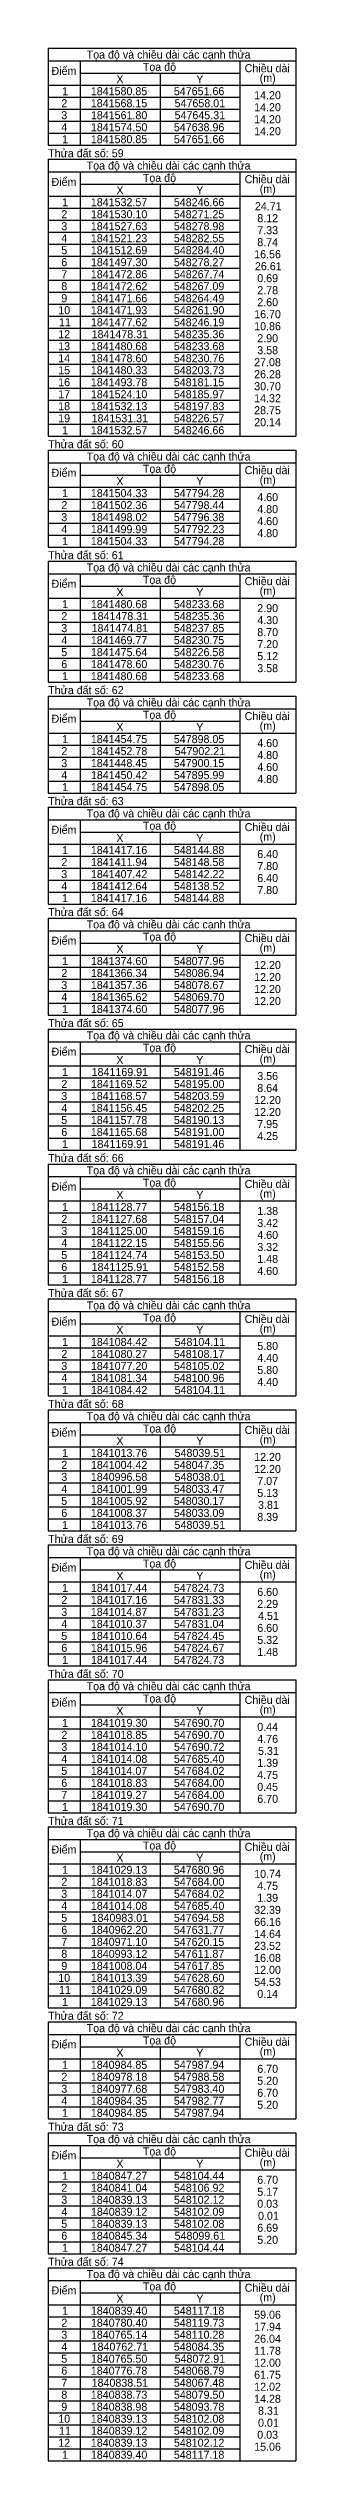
# Model space of a CAD drawing. Extents: x 542197 to 550482, y 1822129 to 1845893.
# Drawn here: x 550405 to 550482, y 1822129 to 1822883 of the extents above; entities that cross this region are included whole.
import ezdxf

# ---------------------------------------------------------------- set-up
doc = ezdxf.new("R2010")
doc.units = 0
doc.layers.add('Level 63', color=7, linetype='Continuous')

msp = doc.modelspace()

# ---------------------------------------------------------------- linework, layer by layer
at = {"layer": 'Level 63'}
for p, q in [((550404.92, 1822882.83), (550482.42, 1822882.83)), ((550404.92, 1822882.83), (550404.92, 1822852.53)), ((550404.92, 1822878.88), (550482.42, 1822878.88)), ((550414.92, 1822878.88), (550414.92, 1822852.53)), ((550464.92, 1822878.88), (550464.92, 1822852.53)), ((550482.42, 1822882.83), (550482.42, 1822852.53)), ((550404.92, 1822871.28), (550482.42, 1822871.28)), ((550414.92, 1822875.03), (550464.92, 1822875.03)), ((550439.92, 1822875.03), (550439.92, 1822852.53)), ((550404.92, 1822867.53), (550464.92, 1822867.53)), ((550404.92, 1822863.78), (550464.92, 1822863.78)), ((550404.92, 1822860.03), (550464.92, 1822860.03)), ((550404.92, 1822856.28), (550464.92, 1822856.28)), ((550404.92, 1822852.53), (550482.42, 1822852.53)), ((550404.92, 1822848.16), (550482.42, 1822848.16)), ((550404.92, 1822848.16), (550404.92, 1822761.61)), ((550482.42, 1822848.16), (550482.42, 1822761.61)), ((550404.92, 1822844.21), (550482.42, 1822844.21)), ((550414.92, 1822844.21), (550414.92, 1822761.61)), ((550414.92, 1822840.36), (550464.92, 1822840.36)), ((550439.92, 1822840.36), (550439.92, 1822761.61)), ((550464.92, 1822844.21), (550464.92, 1822761.61)), ((550404.92, 1822836.61), (550482.42, 1822836.61)), ((550404.92, 1822832.86), (550464.92, 1822832.86)), ((550404.92, 1822829.11), (550464.92, 1822829.11)), ((550404.92, 1822825.36), (550464.92, 1822825.36)), ((550404.92, 1822821.61), (550464.92, 1822821.61)), ((550404.92, 1822817.86), (550464.92, 1822817.86)), ((550404.92, 1822814.11), (550464.92, 1822814.11)), ((550404.92, 1822810.36), (550464.92, 1822810.36)), ((550404.92, 1822806.61), (550464.92, 1822806.61)), ((550404.92, 1822802.86), (550464.92, 1822802.86)), ((550404.92, 1822799.11), (550464.92, 1822799.11)), ((550404.92, 1822795.36), (550464.92, 1822795.36)), ((550404.92, 1822791.61), (550464.92, 1822791.61)), ((550404.92, 1822787.86), (550464.92, 1822787.86)), ((550404.92, 1822784.11), (550464.92, 1822784.11)), ((550404.92, 1822780.36), (550464.92, 1822780.36)), ((550404.92, 1822776.61), (550464.92, 1822776.61)), ((550404.92, 1822772.86), (550464.92, 1822772.86)), ((550404.92, 1822769.11), (550464.92, 1822769.11)), ((550404.92, 1822765.36), (550464.92, 1822765.36)), ((550404.92, 1822761.61), (550482.42, 1822761.61)), ((550404.92, 1822757.23), (550482.42, 1822757.23)), ((550404.92, 1822757.23), (550404.92, 1822726.93)), ((550482.42, 1822757.23), (550482.42, 1822726.93)), ((550404.92, 1822753.28), (550482.42, 1822753.28)), ((550414.92, 1822753.28), (550414.92, 1822726.93)), ((550414.92, 1822749.43), (550464.92, 1822749.43)), ((550439.92, 1822749.43), (550439.92, 1822726.93)), ((550464.92, 1822753.28), (550464.92, 1822726.93)), ((550404.92, 1822745.68), (550482.42, 1822745.68)), ((550404.92, 1822741.93), (550464.92, 1822741.93)), ((550404.92, 1822738.18), (550464.92, 1822738.18)), ((550404.92, 1822734.43), (550464.92, 1822734.43)), ((550404.92, 1822730.68), (550464.92, 1822730.68)), ((550404.92, 1822726.93), (550482.42, 1822726.93)), ((550404.92, 1822722.56), (550482.42, 1822722.56)), ((550404.92, 1822722.56), (550404.92, 1822684.76)), ((550482.42, 1822722.56), (550482.42, 1822684.76)), ((550404.92, 1822718.61), (550482.42, 1822718.61)), ((550414.92, 1822718.61), (550414.92, 1822684.76)), ((550414.92, 1822714.76), (550464.92, 1822714.76)), ((550439.92, 1822714.76), (550439.92, 1822684.76)), ((550464.92, 1822718.61), (550464.92, 1822684.76)), ((550404.92, 1822711.01), (550482.42, 1822711.01)), ((550404.92, 1822707.26), (550464.92, 1822707.26)), ((550404.92, 1822703.51), (550464.92, 1822703.51)), ((550404.92, 1822699.76), (550464.92, 1822699.76)), ((550404.92, 1822696.01), (550464.92, 1822696.01)), ((550404.92, 1822692.26), (550464.92, 1822692.26)), ((550404.92, 1822688.51), (550464.92, 1822688.51)), ((550404.92, 1822684.76), (550482.42, 1822684.76)), ((550404.92, 1822680.38), (550482.42, 1822680.38)), ((550404.92, 1822680.38), (550404.92, 1822650.08)), ((550404.92, 1822676.43), (550482.42, 1822676.43)), ((550414.92, 1822676.43), (550414.92, 1822650.08)), ((550464.92, 1822676.43), (550464.92, 1822650.08)), ((550482.42, 1822680.38), (550482.42, 1822650.08)), ((550404.92, 1822668.83), (550482.42, 1822668.83)), ((550414.92, 1822672.58), (550464.92, 1822672.58)), ((550439.92, 1822672.58), (550439.92, 1822650.08)), ((550404.92, 1822665.08), (550464.92, 1822665.08)), ((550404.92, 1822661.33), (550464.92, 1822661.33)), ((550404.92, 1822657.58), (550464.92, 1822657.58)), ((550404.92, 1822653.83), (550464.92, 1822653.83)), ((550404.92, 1822650.08), (550482.42, 1822650.08)), ((550404.92, 1822645.71), (550482.42, 1822645.71)), ((550404.92, 1822645.71), (550404.92, 1822615.41)), ((550482.42, 1822645.71), (550482.42, 1822615.41)), ((550404.92, 1822641.76), (550482.42, 1822641.76)), ((550414.92, 1822641.76), (550414.92, 1822615.41)), ((550414.92, 1822637.91), (550464.92, 1822637.91)), ((550439.92, 1822637.91), (550439.92, 1822615.41)), ((550464.92, 1822641.76), (550464.92, 1822615.41)), ((550404.92, 1822634.16), (550482.42, 1822634.16)), ((550404.92, 1822630.41), (550464.92, 1822630.41)), ((550404.92, 1822626.66), (550464.92, 1822626.66)), ((550404.92, 1822622.91), (550464.92, 1822622.91)), ((550404.92, 1822619.16), (550464.92, 1822619.16)), ((550404.92, 1822615.41), (550482.42, 1822615.41)), ((550404.92, 1822611.03), (550482.42, 1822611.03)), ((550404.92, 1822611.03), (550404.92, 1822580.73)), ((550404.92, 1822607.08), (550482.42, 1822607.08)), ((550414.92, 1822607.08), (550414.92, 1822580.73)), ((550464.92, 1822607.08), (550464.92, 1822580.73)), ((550482.42, 1822611.03), (550482.42, 1822580.73)), ((550404.92, 1822599.48), (550482.42, 1822599.48)), ((550414.92, 1822603.23), (550464.92, 1822603.23)), ((550439.92, 1822603.23), (550439.92, 1822580.73)), ((550404.92, 1822595.73), (550464.92, 1822595.73)), ((550404.92, 1822591.98), (550464.92, 1822591.98)), ((550404.92, 1822588.23), (550464.92, 1822588.23)), ((550404.92, 1822584.48), (550464.92, 1822584.48)), ((550404.92, 1822580.73), (550482.42, 1822580.73)), ((550404.92, 1822576.36), (550482.42, 1822576.36)), ((550404.92, 1822576.36), (550404.92, 1822538.56)), ((550482.42, 1822576.36), (550482.42, 1822538.56)), ((550404.92, 1822572.41), (550482.42, 1822572.41)), ((550414.92, 1822572.41), (550414.92, 1822538.56)), ((550414.92, 1822568.56), (550464.92, 1822568.56)), ((550439.92, 1822568.56), (550439.92, 1822538.56)), ((550464.92, 1822572.41), (550464.92, 1822538.56)), ((550404.92, 1822564.81), (550482.42, 1822564.81)), ((550404.92, 1822561.06), (550464.92, 1822561.06)), ((550404.92, 1822557.31), (550464.92, 1822557.31)), ((550404.92, 1822553.56), (550464.92, 1822553.56)), ((550404.92, 1822549.81), (550464.92, 1822549.81)), ((550404.92, 1822546.06), (550464.92, 1822546.06)), ((550404.92, 1822542.31), (550464.92, 1822542.31)), ((550404.92, 1822538.56), (550482.42, 1822538.56)), ((550404.92, 1822534.18), (550482.42, 1822534.18)), ((550404.92, 1822534.18), (550404.92, 1822496.38)), ((550482.42, 1822534.18), (550482.42, 1822496.38)), ((550404.92, 1822530.23), (550482.42, 1822530.23)), ((550414.92, 1822530.23), (550414.92, 1822496.38)), ((550414.92, 1822526.38), (550464.92, 1822526.38)), ((550439.92, 1822526.38), (550439.92, 1822496.38)), ((550464.92, 1822530.23), (550464.92, 1822496.38)), ((550404.92, 1822522.63), (550482.42, 1822522.63)), ((550404.92, 1822518.88), (550464.92, 1822518.88)), ((550404.92, 1822515.13), (550464.92, 1822515.13)), ((550404.92, 1822511.38), (550464.92, 1822511.38)), ((550404.92, 1822507.63), (550464.92, 1822507.63)), ((550404.92, 1822503.88), (550464.92, 1822503.88)), ((550404.92, 1822500.13), (550464.92, 1822500.13)), ((550404.92, 1822496.38), (550482.42, 1822496.38)), ((550404.92, 1822492.01), (550482.42, 1822492.01)), ((550404.92, 1822492.01), (550404.92, 1822461.71)), ((550404.92, 1822488.06), (550482.42, 1822488.06)), ((550414.92, 1822488.06), (550414.92, 1822461.71)), ((550464.92, 1822488.06), (550464.92, 1822461.71)), ((550482.42, 1822492.01), (550482.42, 1822461.71)), ((550404.92, 1822480.46), (550482.42, 1822480.46)), ((550414.92, 1822484.21), (550464.92, 1822484.21)), ((550439.92, 1822484.21), (550439.92, 1822461.71)), ((550404.92, 1822476.71), (550464.92, 1822476.71)), ((550404.92, 1822472.96), (550464.92, 1822472.96)), ((550404.92, 1822469.21), (550464.92, 1822469.21)), ((550404.92, 1822465.46), (550464.92, 1822465.46)), ((550404.92, 1822461.71), (550482.42, 1822461.71)), ((550404.92, 1822457.33), (550482.42, 1822457.33)), ((550404.92, 1822457.33), (550404.92, 1822419.53)), ((550482.42, 1822457.33), (550482.42, 1822419.53)), ((550404.92, 1822453.38), (550482.42, 1822453.38)), ((550414.92, 1822453.38), (550414.92, 1822419.53)), ((550414.92, 1822449.53), (550464.92, 1822449.53)), ((550439.92, 1822449.53), (550439.92, 1822419.53)), ((550464.92, 1822453.38), (550464.92, 1822419.53)), ((550404.92, 1822445.78), (550482.42, 1822445.78)), ((550404.92, 1822442.03), (550464.92, 1822442.03)), ((550404.92, 1822438.28), (550464.92, 1822438.28)), ((550404.92, 1822434.53), (550464.92, 1822434.53)), ((550404.92, 1822430.78), (550464.92, 1822430.78)), ((550404.92, 1822427.03), (550464.92, 1822427.03)), ((550404.92, 1822423.28), (550464.92, 1822423.28)), ((550404.92, 1822419.53), (550482.42, 1822419.53)), ((550404.92, 1822415.16), (550482.42, 1822415.16)), ((550404.92, 1822415.16), (550404.92, 1822377.36)), ((550404.92, 1822411.21), (550482.42, 1822411.21)), ((550414.92, 1822411.21), (550414.92, 1822377.36)), ((550464.92, 1822411.21), (550464.92, 1822377.36)), ((550482.42, 1822415.16), (550482.42, 1822377.36)), ((550404.92, 1822403.61), (550482.42, 1822403.61)), ((550414.92, 1822407.36), (550464.92, 1822407.36)), ((550439.92, 1822407.36), (550439.92, 1822377.36)), ((550404.92, 1822399.86), (550464.92, 1822399.86)), ((550404.92, 1822396.11), (550464.92, 1822396.11)), ((550404.92, 1822392.36), (550464.92, 1822392.36)), ((550404.92, 1822388.61), (550464.92, 1822388.61)), ((550404.92, 1822384.86), (550464.92, 1822384.86)), ((550404.92, 1822381.11), (550464.92, 1822381.11)), ((550404.92, 1822377.36), (550482.42, 1822377.36)), ((550404.92, 1822372.98), (550482.42, 1822372.98)), ((550404.92, 1822372.98), (550404.92, 1822331.43)), ((550482.42, 1822372.98), (550482.42, 1822331.43)), ((550404.92, 1822369.03), (550482.42, 1822369.03)), ((550414.92, 1822369.03), (550414.92, 1822331.43)), ((550414.92, 1822365.18), (550464.92, 1822365.18)), ((550439.92, 1822365.18), (550439.92, 1822331.43)), ((550464.92, 1822369.03), (550464.92, 1822331.43)), ((550404.92, 1822361.43), (550482.42, 1822361.43)), ((550404.92, 1822357.68), (550464.92, 1822357.68)), ((550404.92, 1822353.93), (550464.92, 1822353.93)), ((550404.92, 1822350.18), (550464.92, 1822350.18)), ((550404.92, 1822346.43), (550464.92, 1822346.43)), ((550404.92, 1822342.68), (550464.92, 1822342.68)), ((550404.92, 1822338.93), (550464.92, 1822338.93)), ((550404.92, 1822335.18), (550464.92, 1822335.18)), ((550404.92, 1822331.43), (550482.42, 1822331.43)), ((550404.92, 1822327.06), (550482.42, 1822327.06)), ((550404.92, 1822327.06), (550404.92, 1822270.51)), ((550482.42, 1822327.06), (550482.42, 1822270.51)), ((550404.92, 1822323.11), (550482.42, 1822323.11)), ((550414.92, 1822323.11), (550414.92, 1822270.51)), ((550464.92, 1822323.11), (550464.92, 1822270.51)), ((550404.92, 1822315.51), (550482.42, 1822315.51)), ((550414.92, 1822319.26), (550464.92, 1822319.26)), ((550439.92, 1822319.26), (550439.92, 1822270.51)), ((550404.92, 1822311.76), (550464.92, 1822311.76)), ((550404.92, 1822308.01), (550464.92, 1822308.01)), ((550404.92, 1822304.26), (550464.92, 1822304.26)), ((550404.92, 1822300.51), (550464.92, 1822300.51)), ((550404.92, 1822296.76), (550464.92, 1822296.76)), ((550404.92, 1822293.01), (550464.92, 1822293.01)), ((550404.92, 1822289.26), (550464.92, 1822289.26)), ((550404.92, 1822285.51), (550464.92, 1822285.51)), ((550404.92, 1822281.76), (550464.92, 1822281.76)), ((550404.92, 1822278.01), (550464.92, 1822278.01)), ((550404.92, 1822274.26), (550464.92, 1822274.26)), ((550404.92, 1822270.51), (550482.42, 1822270.51)), ((550404.92, 1822266.13), (550482.42, 1822266.13)), ((550404.92, 1822266.13), (550404.92, 1822235.83)), ((550404.92, 1822262.18), (550482.42, 1822262.18)), ((550414.92, 1822262.18), (550414.92, 1822235.83)), ((550464.92, 1822262.18), (550464.92, 1822235.83)), ((550482.42, 1822266.13), (550482.42, 1822235.83)), ((550404.92, 1822254.58), (550482.42, 1822254.58)), ((550414.92, 1822258.33), (550464.92, 1822258.33)), ((550439.92, 1822258.33), (550439.92, 1822235.83)), ((550404.92, 1822250.83), (550464.92, 1822250.83)), ((550404.92, 1822247.08), (550464.92, 1822247.08)), ((550404.92, 1822243.33), (550464.92, 1822243.33)), ((550404.92, 1822239.58), (550464.92, 1822239.58)), ((550404.92, 1822235.83), (550482.42, 1822235.83)), ((550404.92, 1822231.46), (550482.42, 1822231.46)), ((550404.92, 1822231.46), (550404.92, 1822193.66)), ((550482.42, 1822231.46), (550482.42, 1822193.66)), ((550404.92, 1822227.51), (550482.42, 1822227.51)), ((550414.92, 1822227.51), (550414.92, 1822193.66)), ((550414.92, 1822223.66), (550464.92, 1822223.66)), ((550439.92, 1822223.66), (550439.92, 1822193.66)), ((550464.92, 1822227.51), (550464.92, 1822193.66)), ((550404.92, 1822219.91), (550482.42, 1822219.91)), ((550404.92, 1822216.16), (550464.92, 1822216.16)), ((550404.92, 1822212.41), (550464.92, 1822212.41)), ((550404.92, 1822208.66), (550464.92, 1822208.66)), ((550404.92, 1822204.91), (550464.92, 1822204.91)), ((550404.92, 1822201.16), (550464.92, 1822201.16)), ((550404.92, 1822197.41), (550464.92, 1822197.41)), ((550404.92, 1822193.66), (550482.42, 1822193.66)), ((550404.92, 1822189.28), (550482.42, 1822189.28)), ((550404.92, 1822189.28), (550404.92, 1822128.98)), ((550404.92, 1822185.33), (550482.42, 1822185.33)), ((550414.92, 1822185.33), (550414.92, 1822128.98)), ((550464.92, 1822185.33), (550464.92, 1822128.98)), ((550482.42, 1822189.28), (550482.42, 1822128.98)), ((550404.92, 1822177.73), (550482.42, 1822177.73)), ((550414.92, 1822181.48), (550464.92, 1822181.48)), ((550439.92, 1822181.48), (550439.92, 1822128.98)), ((550404.92, 1822173.98), (550464.92, 1822173.98)), ((550404.92, 1822170.23), (550464.92, 1822170.23)), ((550404.92, 1822166.48), (550464.92, 1822166.48)), ((550404.92, 1822162.73), (550464.92, 1822162.73)), ((550404.92, 1822158.98), (550464.92, 1822158.98)), ((550404.92, 1822155.23), (550464.92, 1822155.23)), ((550404.92, 1822151.48), (550464.92, 1822151.48)), ((550404.92, 1822147.73), (550464.92, 1822147.73)), ((550404.92, 1822143.98), (550464.92, 1822143.98)), ((550404.92, 1822140.23), (550464.92, 1822140.23)), ((550404.92, 1822136.48), (550464.92, 1822136.48)), ((550404.92, 1822132.73), (550464.92, 1822132.73)), ((550404.92, 1822128.98), (550482.42, 1822128.98))]:
    msp.add_line(p, q, dxfattribs=at)

# ---------------------------------------------------------------- texts
for s, p in [('Điểm', (550405.95, 1822874.51)), ('Tọa độ và chiều dài các cạnh thửa', (550416.95, 1822879.61)), ('Tọa độ', (550434.54, 1822875.76)), ('Chiều dài', (550466.41, 1822875.34)), ('1', (550409.27, 1822868.16)), ('1841580.85', (550418.26, 1822868.16)), ('X', (550426.26, 1822871.91)), ('547651.66', (550444.24, 1822868.16)), ('Y', (550451.26, 1822871.91)), ('(m)', (550471.11, 1822872.32)), ('3', (550409.02, 1822860.66)), ('2', (550409.04, 1822864.41)), ('1841568.15', (550418.26, 1822864.41)), ('1841561.80', (550418.28, 1822860.66)), ('547658.01', (550444.48, 1822864.41)), ('547645.31', (550444.48, 1822860.66)), ('14.20', (550469.38, 1822866.91)), ('14.20', (550469.38, 1822863.16)), ('4', (550409.03, 1822856.91)), ('1', (550409.27, 1822853.16)), ('1841580.85', (550418.26, 1822853.16)), ('1841574.50', (550418.28, 1822856.91)), ('547638.96', (550444.24, 1822856.91)), ('547651.66', (550444.24, 1822853.16)), ('14.20', (550469.38, 1822859.41)), ('14.20', (550469.38, 1822855.66)), ('Thửa đất số: 59', (550404.92, 1822848.78)), ('Tọa độ và chiều dài các cạnh thửa', (550416.95, 1822844.93)), ('Điểm', (550405.95, 1822839.83)), ('X', (550426.26, 1822837.23)), ('Tọa độ', (550434.54, 1822841.08)), ('Y', (550451.26, 1822837.23)), ('Chiều dài', (550466.41, 1822840.66)), ('(m)', (550471.11, 1822837.65)), ('2', (550409.04, 1822829.73)), ('1', (550409.27, 1822833.48)), ('1841532.57', (550418.27, 1822833.48)), ('1841530.10', (550418.28, 1822829.73)), ('548271.25', (550444.23, 1822829.73)), ('548246.66', (550444.24, 1822833.48)), ('24.71', (550469.62, 1822832.23)), ('4', (550409.03, 1822822.23)), ('3', (550409.02, 1822825.98)), ('1841527.63', (550418.27, 1822825.98)), ('1841521.23', (550418.27, 1822822.23)), ('548278.98', (550444.24, 1822825.98)), ('548282.55', (550444.23, 1822822.23)), ('8.12', (550470.36, 1822828.48)), ('7.33', (550470.35, 1822824.73)), ('5', (550409.01, 1822818.48)), ('6', (550409.02, 1822814.73)), ('1841512.69', (550418.27, 1822818.48)), ('1841497.30', (550418.28, 1822814.73)), ('548284.40', (550444.25, 1822818.48)), ('548278.27', (550444.24, 1822814.73)), ('16.56', (550469.38, 1822817.23)), ('8.74', (550470.35, 1822820.98)), ('8', (550409.02, 1822807.23)), ('7', (550409.02, 1822810.98)), ('1841472.86', (550418.27, 1822810.98)), ('1841472.62', (550418.29, 1822807.23)), ('548267.09', (550444.24, 1822807.23)), ('548267.74', (550444.25, 1822810.98)), ('26.61', (550469.62, 1822813.48)), ('0.69', (550470.35, 1822809.73)), ('10', (550408.06, 1822799.73)), ('9', (550409.02, 1822803.48)), ('1841471.66', (550418.27, 1822803.48)), ('1841471.93', (550418.27, 1822799.73)), ('548264.49', (550444.24, 1822803.48)), ('548261.90', (550444.25, 1822799.73)), ('2.78', (550470.35, 1822805.98)), ('2.60', (550470.35, 1822802.23)), ('12', (550408.07, 1822792.23)), ('11', (550408.29, 1822795.98)), ('1841477.62', (550418.29, 1822795.98)), ('1841478.31', (550418.51, 1822792.23)), ('548246.19', (550444.24, 1822795.98)), ('548235.36', (550444.24, 1822792.23)), ('10.86', (550469.38, 1822794.73)), ('16.70', (550469.38, 1822798.48)), ('13', (550408.05, 1822788.48)), ('14', (550408.06, 1822784.73)), ('1841480.68', (550418.27, 1822788.48)), ('1841478.60', (550418.28, 1822784.73)), ('548233.68', (550444.24, 1822788.48)), ('548230.76', (550444.24, 1822784.73)), ('3.58', (550470.35, 1822787.23)), ('2.90', (550470.35, 1822790.98)), ('15', (550408.04, 1822780.98)), ('16', (550408.05, 1822777.23)), ('1841493.78', (550418.27, 1822777.23)), ('1841480.33', (550418.27, 1822780.98)), ('548181.15', (550444.23, 1822777.23)), ('548203.73', (550444.24, 1822780.98)), ('27.08', (550469.37, 1822783.48)), ('26.28', (550469.37, 1822779.73)), ('17', (550408.05, 1822773.48)), ('18', (550408.05, 1822769.73)), ('1841524.10', (550418.28, 1822773.48)), ('1841532.13', (550418.27, 1822769.73)), ('548185.97', (550444.24, 1822773.48)), ('548197.83', (550444.24, 1822769.73)), ('30.70', (550469.38, 1822775.98)), ('14.32', (550469.39, 1822772.23)), ('19', (550408.05, 1822765.98)), ('1', (550409.27, 1822762.23)), ('1841532.57', (550418.27, 1822762.23)), ('1841531.31', (550418.51, 1822765.98)), ('548226.57', (550444.24, 1822765.98)), ('548246.66', (550444.24, 1822762.23)), ('28.75', (550469.37, 1822768.48)), ('20.14', (550469.38, 1822764.73)), ('Thửa đất số: 60', (550404.92, 1822757.86)), ('Tọa độ và chiều dài các cạnh thửa', (550416.95, 1822754.01)), ('Điểm', (550405.95, 1822748.91)), ('Tọa độ', (550434.54, 1822750.16)), ('Chiều dài', (550466.41, 1822749.74)), ('(m)', (550471.11, 1822746.72)), ('1', (550409.27, 1822742.56)), ('1841504.33', (550418.27, 1822742.56)), ('X', (550426.26, 1822746.31)), ('547794.28', (550444.24, 1822742.56)), ('Y', (550451.26, 1822746.31)), ('4.60', (550470.35, 1822741.31)), ('3', (550409.02, 1822735.06)), ('2', (550409.04, 1822738.81)), ('1841502.36', (550418.27, 1822738.81)), ('1841498.02', (550418.29, 1822735.06)), ('547796.38', (550444.24, 1822735.06)), ('547798.44', (550444.25, 1822738.81)), ('4.80', (550470.35, 1822737.56)), ('4.60', (550470.35, 1822733.81)), ('4', (550409.03, 1822731.31)), ('1', (550409.27, 1822727.56)), ('1841499.99', (550418.27, 1822731.31)), ('1841504.33', (550418.27, 1822727.56)), ('547794.28', (550444.24, 1822727.56)), ('547792.23', (550444.24, 1822731.31)), ('4.80', (550470.35, 1822730.06)), ('Thửa đất số: 61', (550404.92, 1822723.18)), ('Tọa độ và chiều dài các cạnh thửa', (550416.95, 1822719.33)), ('Điểm', (550405.95, 1822714.23)), ('X', (550426.26, 1822711.63)), ('Tọa độ', (550434.54, 1822715.48)), ('Y', (550451.26, 1822711.63)), ('Chiều dài', (550466.41, 1822715.06)), ('(m)', (550471.11, 1822712.05)), ('2', (550409.04, 1822704.13)), ('1', (550409.27, 1822707.88)), ('1841480.68', (550418.27, 1822707.88)), ('1841478.31', (550418.51, 1822704.13)), ('548233.68', (550444.24, 1822707.88)), ('548235.36', (550444.24, 1822704.13)), ('4.30', (550470.35, 1822702.88)), ('2.90', (550470.35, 1822706.63)), ('4', (550409.03, 1822696.63)), ('3', (550409.02, 1822700.38)), ('1841469.77', (550418.27, 1822696.63)), ('1841474.81', (550418.51, 1822700.38)), ('548237.85', (550444.23, 1822700.38)), ('548230.75', (550444.23, 1822696.63)), ('8.70', (550470.35, 1822699.13)), ('7.20', (550470.35, 1822695.38)), ('5', (550409.01, 1822692.88)), ('6', (550409.02, 1822689.13)), ('1841475.64', (550418.28, 1822692.88)), ('1841478.60', (550418.28, 1822689.13)), ('548226.58', (550444.24, 1822692.88)), ('548230.76', (550444.24, 1822689.13)), ('3.58', (550470.35, 1822687.88)), ('5.12', (550470.36, 1822691.63)), ('Thửa đất số: 62', (550404.92, 1822681.01)), ('1', (550409.27, 1822685.38)), ('1841480.68', (550418.27, 1822685.38)), ('548233.68', (550444.24, 1822685.38)), ('Điểm', (550405.95, 1822672.06)), ('Tọa độ và chiều dài các cạnh thửa', (550416.95, 1822677.16)), ('Tọa độ', (550434.54, 1822673.31)), ('Chiều dài', (550466.41, 1822672.89)), ('1', (550409.27, 1822665.71)), ('1841454.75', (550418.26, 1822665.71)), ('X', (550426.26, 1822669.46)), ('547898.05', (550444.23, 1822665.71)), ('Y', (550451.26, 1822669.46)), ('4.60', (550470.35, 1822664.46)), ('(m)', (550471.11, 1822669.87)), ('3', (550409.02, 1822658.21)), ('2', (550409.04, 1822661.96)), ('1841452.78', (550418.27, 1822661.96)), ('1841448.45', (550418.26, 1822658.21)), ('547900.15', (550444.23, 1822658.21)), ('547902.21', (550444.48, 1822661.96)), ('4.80', (550470.35, 1822660.71)), ('4.60', (550470.35, 1822656.96)), ('4', (550409.03, 1822654.46)), ('1', (550409.27, 1822650.71)), ('1841454.75', (550418.26, 1822650.71)), ('1841450.42', (550418.29, 1822654.46)), ('547895.99', (550444.24, 1822654.46)), ('547898.05', (550444.23, 1822650.71)), ('4.80', (550470.35, 1822653.21)), ('Thửa đất số: 63', (550404.92, 1822646.33)), ('Tọa độ và chiều dài các cạnh thửa', (550416.95, 1822642.48)), ('Điểm', (550405.95, 1822637.38)), ('X', (550426.26, 1822634.78)), ('Tọa độ', (550434.54, 1822638.63)), ('Y', (550451.26, 1822634.78)), ('Chiều dài', (550466.41, 1822638.21)), ('(m)', (550471.11, 1822635.2)), ('2', (550409.04, 1822627.28)), ('1', (550409.27, 1822631.03)), ('1841417.16', (550418.27, 1822631.03)), ('1841411.94', (550418.28, 1822627.28)), ('548144.88', (550444.24, 1822631.03)), ('548148.58', (550444.24, 1822627.28)), ('6.40', (550470.35, 1822629.78)), ('7.80', (550470.35, 1822626.03)), ('4', (550409.03, 1822619.78)), ('3', (550409.02, 1822623.53)), ('1841412.64', (550418.28, 1822619.78)), ('1841407.42', (550418.29, 1822623.53)), ('548142.22', (550444.26, 1822623.53)), ('548138.52', (550444.26, 1822619.78)), ('6.40', (550470.35, 1822622.28)), ('7.80', (550470.35, 1822618.53)), ('Thửa đất số: 64', (550404.92, 1822611.66)), ('1', (550409.27, 1822616.03)), ('1841417.16', (550418.27, 1822616.03)), ('548144.88', (550444.24, 1822616.03)), ('Tọa độ và chiều dài các cạnh thửa', (550416.95, 1822607.81)), ('Tọa độ', (550434.54, 1822603.96)), ('Chiều dài', (550466.41, 1822603.54)), ('Điểm', (550405.95, 1822602.71)), ('1', (550409.27, 1822596.36)), ('1841374.60', (550418.28, 1822596.36)), ('X', (550426.26, 1822600.11)), ('548077.96', (550444.24, 1822596.36)), ('Y', (550451.26, 1822600.11)), ('(m)', (550471.11, 1822600.52)), ('3', (550409.02, 1822588.86)), ('2', (550409.04, 1822592.61)), ('1841366.34', (550418.28, 1822592.61)), ('1841357.36', (550418.27, 1822588.86)), ('548086.94', (550444.25, 1822592.61)), ('548078.67', (550444.24, 1822588.86)), ('12.20', (550469.38, 1822595.11)), ('12.20', (550469.38, 1822591.36)), ('4', (550409.03, 1822585.11)), ('1', (550409.27, 1822581.36)), ('1841374.60', (550418.28, 1822581.36)), ('1841365.62', (550418.29, 1822585.11)), ('548069.70', (550444.25, 1822585.11)), ('548077.96', (550444.24, 1822581.36)), ('12.20', (550469.38, 1822587.61)), ('12.20', (550469.38, 1822583.86)), ('Thửa đất số: 65', (550404.92, 1822576.98)), ('Tọa độ và chiều dài các cạnh thửa', (550416.95, 1822573.13)), ('Điểm', (550405.95, 1822568.03)), ('Tọa độ', (550434.54, 1822569.28)), ('Chiều dài', (550466.41, 1822568.86)), ('(m)', (550471.11, 1822565.85)), ('1', (550409.27, 1822561.68)), ('1841169.91', (550418.51, 1822561.68)), ('X', (550426.26, 1822565.43)), ('548191.46', (550444.24, 1822561.68)), ('Y', (550451.26, 1822565.43)), ('3.56', (550470.35, 1822560.43)), ('3', (550409.02, 1822554.18)), ('2', (550409.04, 1822557.93)), ('1841168.57', (550418.27, 1822554.18)), ('1841169.52', (550418.29, 1822557.93)), ('548203.59', (550444.24, 1822554.18)), ('548195.00', (550444.25, 1822557.93)), ('12.20', (550469.38, 1822552.93)), ('8.64', (550470.35, 1822556.68)), ('4', (550409.03, 1822550.43)), ('5', (550409.01, 1822546.68)), ('6', (550409.02, 1822542.93)), ('1841156.45', (550418.26, 1822550.43)), ('1841157.78', (550418.27, 1822546.68)), ('1841165.68', (550418.27, 1822542.93)), ('548202.25', (550444.23, 1822550.43)), ('548190.13', (550444.24, 1822546.68)), ('548191.00', (550444.25, 1822542.93)), ('12.20', (550469.38, 1822549.18)), ('7.95', (550470.34, 1822545.43)), ('1', (550409.27, 1822539.18)), ('1841169.91', (550418.51, 1822539.18)), ('548191.46', (550444.24, 1822539.18)), ('4.25', (550470.34, 1822541.68)), ('Thửa đất số: 66', (550404.92, 1822534.81)), ('Tọa độ và chiều dài các cạnh thửa', (550416.95, 1822530.96)), ('Điểm', (550405.95, 1822525.86)), ('X', (550426.26, 1822523.26)), ('Tọa độ', (550434.54, 1822527.11)), ('Y', (550451.26, 1822523.26)), ('Chiều dài', (550466.41, 1822526.69)), ('(m)', (550471.11, 1822523.67)), ('2', (550409.04, 1822515.76)), ('1', (550409.27, 1822519.51)), ('1841127.68', (550418.27, 1822515.76)), ('1841128.77', (550418.27, 1822519.51)), ('548156.18', (550444.24, 1822519.51)), ('548157.04', (550444.25, 1822515.76)), ('3.42', (550470.36, 1822514.51)), ('1.38', (550470.35, 1822518.26)), ('4', (550409.03, 1822508.26)), ('3', (550409.02, 1822512.01)), ('1841122.15', (550418.26, 1822508.26)), ('1841125.00', (550418.28, 1822512.01)), ('548159.16', (550444.24, 1822512.01)), ('548155.56', (550444.24, 1822508.26)), ('4.60', (550470.35, 1822510.76)), ('3.32', (550470.36, 1822507.01)), ('5', (550409.01, 1822504.51)), ('6', (550409.02, 1822500.76)), ('1841124.74', (550418.28, 1822504.51)), ('1841125.91', (550418.51, 1822500.76)), ('548152.58', (550444.24, 1822500.76)), ('548153.50', (550444.25, 1822504.51)), ('4.60', (550470.35, 1822499.51)), ('1.48', (550470.35, 1822503.26)), ('Thửa đất số: 67', (550404.92, 1822492.63)), ('1', (550409.27, 1822497.01)), ('1841128.77', (550418.27, 1822497.01)), ('548156.18', (550444.24, 1822497.01)), ('Điểm', (550405.95, 1822483.68)), ('Tọa độ và chiều dài các cạnh thửa', (550416.95, 1822488.78)), ('Tọa độ', (550434.54, 1822484.93)), ('Chiều dài', (550466.41, 1822484.51)), ('1', (550409.27, 1822477.33)), ('1841084.42', (550418.29, 1822477.33)), ('X', (550426.26, 1822481.08)), ('548104.11', (550444.48, 1822477.33)), ('Y', (550451.26, 1822481.08)), ('5.80', (550470.35, 1822476.08)), ('(m)', (550471.11, 1822481.5)), ('3', (550409.02, 1822469.83)), ('2', (550409.04, 1822473.58)), ('1841080.27', (550418.27, 1822473.58)), ('1841077.20', (550418.28, 1822469.83)), ('548108.17', (550444.24, 1822473.58)), ('548105.02', (550444.26, 1822469.83)), ('4.40', (550470.35, 1822472.33)), ('5.80', (550470.35, 1822468.58)), ('4', (550409.03, 1822466.08)), ('1', (550409.27, 1822462.33)), ('1841081.34', (550418.28, 1822466.08)), ('1841084.42', (550418.29, 1822462.33)), ('548100.96', (550444.24, 1822466.08)), ('548104.11', (550444.48, 1822462.33)), ('4.40', (550470.35, 1822464.83)), ('Thửa đất số: 68', (550404.92, 1822457.96)), ('Tọa độ và chiều dài các cạnh thửa', (550416.95, 1822454.11)), ('Điểm', (550405.95, 1822449.01)), ('X', (550426.26, 1822446.41)), ('Tọa độ', (550434.54, 1822450.26)), ('Y', (550451.26, 1822446.41)), ('Chiều dài', (550466.41, 1822449.84)), ('(m)', (550471.11, 1822446.82)), ('2', (550409.04, 1822438.91)), ('1', (550409.27, 1822442.66)), ('1841013.76', (550418.27, 1822442.66)), ('1841004.42', (550418.29, 1822438.91)), ('548047.35', (550444.23, 1822438.91)), ('548039.51', (550444.48, 1822442.66)), ('12.20', (550469.38, 1822441.41)), ('12.20', (550469.38, 1822437.66)), ('4', (550409.03, 1822431.41)), ('3', (550409.02, 1822435.16)), ('1840996.58', (550418.27, 1822435.16)), ('1841001.99', (550418.27, 1822431.41)), ('548033.47', (550444.24, 1822431.41)), ('548038.01', (550444.48, 1822435.16)), ('5.13', (550470.35, 1822430.16)), ('7.07', (550470.35, 1822433.91)), ('5', (550409.01, 1822427.66)), ('6', (550409.02, 1822423.91)), ('1841008.37', (550418.27, 1822423.91)), ('1841005.92', (550418.29, 1822427.66)), ('548033.09', (550444.24, 1822423.91)), ('548030.17', (550444.24, 1822427.66)), ('8.39', (550470.35, 1822422.66)), ('3.81', (550470.59, 1822426.41)), ('Thửa đất số: 69', (550404.92, 1822415.78)), ('1', (550409.27, 1822420.16)), ('1841013.76', (550418.27, 1822420.16)), ('548039.51', (550444.48, 1822420.16)), ('Điểm', (550405.95, 1822406.83)), ('Tọa độ và chiều dài các cạnh thửa', (550416.95, 1822411.93)), ('Tọa độ', (550434.54, 1822408.08)), ('Chiều dài', (550466.41, 1822407.66)), ('1', (550409.27, 1822400.48)), ('1841017.44', (550418.28, 1822400.48)), ('X', (550426.26, 1822404.23)), ('547824.73', (550444.24, 1822400.48)), ('Y', (550451.26, 1822404.23)), ('(m)', (550471.11, 1822404.65)), ('3', (550409.02, 1822392.98)), ('2', (550409.04, 1822396.73)), ('1841017.16', (550418.27, 1822396.73)), ('1841014.87', (550418.27, 1822392.98)), ('547831.33', (550444.24, 1822396.73)), ('547831.23', (550444.24, 1822392.98)), ('2.29', (550470.35, 1822395.48)), ('6.60', (550470.35, 1822399.23)), ('4', (550409.03, 1822389.23)), ('5', (550409.01, 1822385.48)), ('1841010.37', (550418.27, 1822389.23)), ('1841010.64', (550418.28, 1822385.48)), ('547824.45', (550444.23, 1822385.48)), ('547831.04', (550444.25, 1822389.23)), ('6.60', (550470.35, 1822387.98)), ('4.51', (550470.59, 1822391.73)), ('6', (550409.02, 1822381.73)), ('1', (550409.27, 1822377.98)), ('1841015.96', (550418.27, 1822381.73)), ('1841017.44', (550418.28, 1822377.98)), ('547824.67', (550444.24, 1822381.73)), ('547824.73', (550444.24, 1822377.98)), ('5.32', (550470.36, 1822384.23)), ('1.48', (550470.35, 1822380.48)), ('Thửa đất số: 70', (550404.92, 1822373.61)), ('Tọa độ và chiều dài các cạnh thửa', (550416.95, 1822369.76)), ('Điểm', (550405.95, 1822364.66)), ('X', (550426.26, 1822362.06)), ('Tọa độ', (550434.54, 1822365.91)), ('Y', (550451.26, 1822362.06)), ('Chiều dài', (550466.41, 1822365.49)), ('(m)', (550471.11, 1822362.47)), ('2', (550409.04, 1822354.56)), ('1', (550409.27, 1822358.31)), ('1841018.85', (550418.26, 1822354.56)), ('1841019.30', (550418.28, 1822358.31)), ('547690.70', (550444.25, 1822358.31)), ('547690.70', (550444.25, 1822354.56)), ('0.44', (550470.35, 1822357.06)), ('4', (550409.03, 1822347.06)), ('3', (550409.02, 1822350.81)), ('1841014.08', (550418.27, 1822347.06)), ('1841014.10', (550418.28, 1822350.81)), ('547685.40', (550444.25, 1822347.06)), ('547690.72', (550444.26, 1822350.81)), ('4.76', (550470.35, 1822353.31)), ('5.31', (550470.59, 1822349.56)), ('5', (550409.01, 1822343.31)), ('6', (550409.02, 1822339.56)), ('1841014.07', (550418.27, 1822343.31)), ('1841018.83', (550418.27, 1822339.56)), ('547684.00', (550444.25, 1822339.56)), ('547684.02', (550444.26, 1822343.31)), ('4.75', (550470.34, 1822342.06)), ('1.39', (550470.35, 1822345.81)), ('7', (550409.02, 1822335.81)), ('1', (550409.27, 1822332.06)), ('1841019.27', (550418.27, 1822335.81)), ('1841019.30', (550418.28, 1822332.06)), ('547684.00', (550444.25, 1822335.81)), ('547690.70', (550444.25, 1822332.06)), ('0.45', (550470.34, 1822338.31)), ('6.70', (550470.35, 1822334.56)), ('Thửa đất số: 71', (550404.92, 1822327.68)), ('Điểm', (550405.95, 1822318.73)), ('Tọa độ và chiều dài các cạnh thửa', (550416.95, 1822323.83)), ('Tọa độ', (550434.54, 1822319.98)), ('Chiều dài', (550466.41, 1822319.56)), ('1', (550409.27, 1822312.38)), ('1841029.13', (550418.27, 1822312.38)), ('X', (550426.26, 1822316.13)), ('547680.96', (550444.24, 1822312.38)), ('Y', (550451.26, 1822316.13)), ('10.74', (550469.38, 1822311.13)), ('(m)', (550471.11, 1822316.55)), ('3', (550409.02, 1822304.88)), ('2', (550409.04, 1822308.63)), ('1841018.83', (550418.27, 1822308.63)), ('1841014.07', (550418.27, 1822304.88)), ('547684.00', (550444.25, 1822308.63)), ('547684.02', (550444.26, 1822304.88)), ('4.75', (550470.34, 1822307.38)), ('1.39', (550470.35, 1822303.63)), ('4', (550409.03, 1822301.13)), ('5', (550409.01, 1822297.38)), ('1841014.08', (550418.27, 1822301.13)), ('1840983.01', (550418.51, 1822297.38)), ('547694.58', (550444.24, 1822297.38)), ('547685.40', (550444.25, 1822301.13)), ('32.39', (550469.37, 1822299.88)), ('66.16', (550469.38, 1822296.13)), ('6', (550409.02, 1822293.63)), ('7', (550409.02, 1822289.88)), ('1840962.20', (550418.28, 1822293.63)), ('1840971.10', (550418.28, 1822289.88)), ('547620.15', (550444.23, 1822289.88)), ('547631.77', (550444.24, 1822293.63)), ('23.52', (550469.39, 1822288.63)), ('14.64', (550469.38, 1822292.38)), ('8', (550409.02, 1822286.13)), ('9', (550409.02, 1822282.38)), ('1841008.04', (550418.28, 1822282.38)), ('1840993.12', (550418.29, 1822286.13)), ('547617.85', (550444.23, 1822282.38)), ('547611.87', (550444.24, 1822286.13)), ('16.08', (550469.37, 1822284.88)), ('12.00', (550469.38, 1822281.13)), ('10', (550408.06, 1822278.63)), ('11', (550408.29, 1822274.88)), ('1841013.39', (550418.27, 1822278.63)), ('1841029.09', (550418.27, 1822274.88)), ('547628.60', (550444.25, 1822278.63)), ('547680.82', (550444.26, 1822274.88)), ('54.53', (550469.38, 1822277.38)), ('0.14', (550470.35, 1822273.63)), ('Thửa đất số: 72', (550404.92, 1822266.76)), ('1', (550409.27, 1822271.13)), ('1841029.13', (550418.27, 1822271.13)), ('547680.96', (550444.24, 1822271.13)), ('Điểm', (550405.95, 1822257.81)), ('Tọa độ và chiều dài các cạnh thửa', (550416.95, 1822262.91)), ('Tọa độ', (550434.54, 1822259.06)), ('Chiều dài', (550466.41, 1822258.64)), ('1', (550409.27, 1822251.46)), ('1840984.85', (550418.26, 1822251.46)), ('X', (550426.26, 1822255.21)), ('547987.94', (550444.25, 1822251.46)), ('Y', (550451.26, 1822255.21)), ('6.70', (550470.35, 1822250.21)), ('(m)', (550471.11, 1822255.62)), ('3', (550409.02, 1822243.96)), ('2', (550409.04, 1822247.71)), ('1840978.18', (550418.27, 1822247.71)), ('1840977.68', (550418.27, 1822243.96)), ('547988.58', (550444.24, 1822247.71)), ('547983.40', (550444.25, 1822243.96)), ('5.20', (550470.35, 1822246.46)), ('6.70', (550470.35, 1822242.71)), ('4', (550409.03, 1822240.21)), ('1', (550409.27, 1822236.46)), ('1840984.35', (550418.26, 1822240.21)), ('1840984.85', (550418.26, 1822236.46)), ('547982.77', (550444.24, 1822240.21)), ('547987.94', (550444.25, 1822236.46)), ('5.20', (550470.35, 1822238.96)), ('Thửa đất số: 73', (550404.92, 1822232.08)), ('Tọa độ và chiều dài các cạnh thửa', (550416.95, 1822228.23)), ('Điểm', (550405.95, 1822223.13)), ('X', (550426.26, 1822220.53)), ('Tọa độ', (550434.54, 1822224.38)), ('Y', (550451.26, 1822220.53)), ('Chiều dài', (550466.41, 1822223.96)), ('(m)', (550471.11, 1822220.95)), ('2', (550409.04, 1822213.03)), ('1', (550409.27, 1822216.78)), ('1840847.27', (550418.27, 1822216.78)), ('1840841.04', (550418.28, 1822213.03)), ('548104.44', (550444.25, 1822216.78)), ('548106.92', (550444.26, 1822213.03)), ('5.17', (550470.35, 1822211.78)), ('6.70', (550470.35, 1822215.53)), ('4', (550409.03, 1822205.53)), ('3', (550409.02, 1822209.28)), ('1840839.13', (550418.27, 1822209.28)), ('1840839.12', (550418.29, 1822205.53)), ('548102.09', (550444.24, 1822205.53)), ('548102.12', (550444.26, 1822209.28)), ('0.03', (550470.35, 1822208.03)), ('0.01', (550470.59, 1822204.28)), ('5', (550409.01, 1822201.78)), ('6', (550409.02, 1822198.03)), ('1840839.13', (550418.27, 1822201.78)), ('1840845.34', (550418.28, 1822198.03)), ('548102.08', (550444.24, 1822201.78)), ('548099.61', (550444.48, 1822198.03)), ('5.20', (550470.35, 1822196.78)), ('6.69', (550470.35, 1822200.53)), ('Thửa đất số: 74', (550404.92, 1822189.91)), ('1', (550409.27, 1822194.28)), ('1840847.27', (550418.27, 1822194.28)), ('548104.44', (550444.25, 1822194.28)), ('Điểm', (550405.95, 1822180.96)), ('Tọa độ và chiều dài các cạnh thửa', (550416.95, 1822186.06)), ('Tọa độ', (550434.54, 1822182.21)), ('Chiều dài', (550466.41, 1822181.79)), ('1', (550409.27, 1822174.61)), ('1840839.40', (550418.28, 1822174.61)), ('X', (550426.26, 1822178.36)), ('548117.18', (550444.24, 1822174.61)), ('Y', (550451.26, 1822178.36)), ('(m)', (550471.11, 1822178.77)), ('3', (550409.02, 1822167.11)), ('2', (550409.04, 1822170.86)), ('1840780.40', (550418.28, 1822170.86)), ('1840765.14', (550418.28, 1822167.11)), ('548110.28', (550444.24, 1822167.11)), ('548119.73', (550444.24, 1822170.86)), ('59.06', (550469.38, 1822173.36)), ('17.94', (550469.38, 1822169.61)), ('4', (550409.03, 1822163.36)), ('5', (550409.01, 1822159.61)), ('1840765.50', (550418.28, 1822159.61)), ('1840762.71', (550418.51, 1822163.36)), ('548084.35', (550444.23, 1822163.36)), ('548072.91', (550444.48, 1822159.61)), ('26.04', (550469.38, 1822165.86)), ('11.78', (550469.37, 1822162.11)), ('6', (550409.02, 1822155.86)), ('7', (550409.02, 1822152.11)), ('1840776.78', (550418.27, 1822155.86)), ('1840838.51', (550418.51, 1822152.11)), ('548068.79', (550444.24, 1822155.86)), ('548067.48', (550444.24, 1822152.11)), ('61.75', (550469.37, 1822154.61)), ('12.00', (550469.38, 1822158.36)), ('8', (550409.02, 1822148.36)), ('9', (550409.02, 1822144.61)), ('1840838.98', (550418.27, 1822144.61)), ('1840838.73', (550418.27, 1822148.36)), ('548093.78', (550444.24, 1822144.61)), ('548079.50', (550444.25, 1822148.36)), ('14.28', (550469.37, 1822147.11)), ('12.02', (550469.39, 1822150.86)), ('10', (550408.06, 1822140.86)), ('11', (550408.29, 1822137.11)), ('1840839.13', (550418.27, 1822140.86)), ('1840839.12', (550418.29, 1822137.11)), ('548102.08', (550444.24, 1822140.86)), ('548102.09', (550444.24, 1822137.11)), ('0.03', (550470.35, 1822135.86)), ('0.01', (550470.59, 1822139.61)), ('8.31', (550470.59, 1822143.36)), ('12', (550408.07, 1822133.36)), ('1', (550409.27, 1822129.61)), ('1840839.13', (550418.27, 1822133.36)), ('1840839.40', (550418.28, 1822129.61)), ('548117.18', (550444.24, 1822129.61)), ('548102.12', (550444.26, 1822133.36)), ('15.06', (550469.38, 1822132.11))]:
    msp.add_text(s, height=2.5, dxfattribs=at).set_placement(p)

doc.saveas('drawing.dxf')
